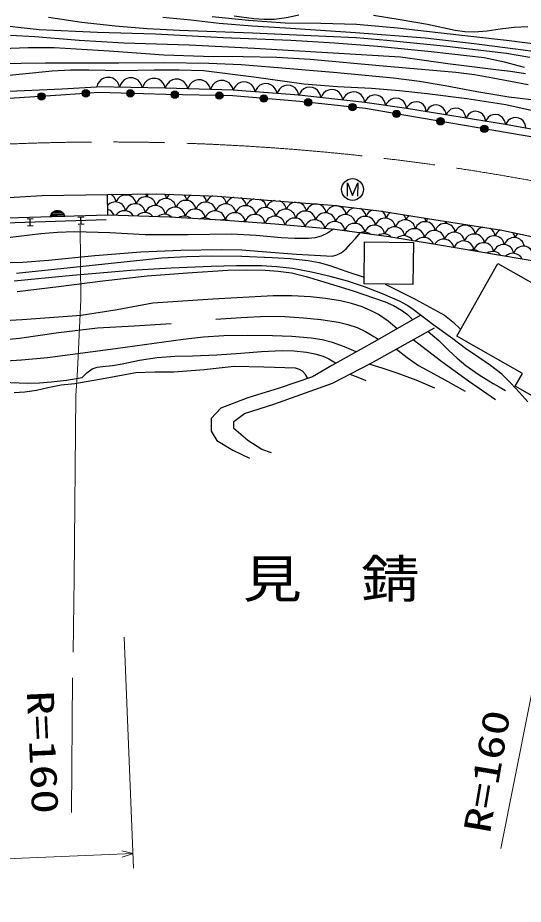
# Model space of a CAD drawing. Units: millimetres, scale not verified. Extents: x 40000 to 680000, y 20000 to 380000.
# Drawn here: x 504731 to 539209, y 238489 to 298949 of the extents above; entities that cross this region are included whole.
import ezdxf
from ezdxf.enums import TextEntityAlignment as Align

# ---------------------------------------------------------------- set-up
doc = ezdxf.new("R2010")
doc.units = ezdxf.units.MM
doc.header["$LTSCALE"] = 1000
doc.linetypes.add('CHAIN', pattern=[18.5, 12, -1.5, 3.5, -1.5])
for name, color, linetype, lineweight in [('M-BGD', 7, 'Continuous', 25), ('M-BGD-HTXT', 7, 'Continuous', 13), ('M-BMK', 2, 'CHAIN', 13), ('M-BMK-HTXT', 7, 'Continuous', 13)]:
    doc.layers.add(name, color=color, linetype=linetype, lineweight=lineweight)
doc.layers.add('M-BGD-EXST', color=7, linetype='Continuous')
doc.styles.add('ＭＳ ゴシック', font='')
doc.styles.get('ＭＳ ゴシック').set_extended_font_data('MS Gothic')

# ---------------------------------------------------------------- blocks, each defined once
blk = doc.blocks.new('BUHIN63')
at = {"color": 7, "linetype": 'Continuous', "lineweight": 25}
for radius in [249, 220, 191, 161, 132, 97.5, 67.5, 38.8, 7.5]:
    blk.add_circle((0, 0), radius, dxfattribs=at)
blk = doc.blocks.new('BUHIN65')
at = {"color": 7, "linetype": 'Continuous', "lineweight": 25}
for radius in [249, 220, 191, 161, 132, 97.5, 67.5, 38.8, 7.5]:
    blk.add_circle((0, 0), radius, dxfattribs=at)
blk = doc.blocks.new('BUHIN67')
at = {"color": 7, "linetype": 'Continuous', "lineweight": 25}
for radius in [249, 220, 191, 161, 132, 97.5, 67.5, 38.8, 7.5]:
    blk.add_circle((0, 0), radius, dxfattribs=at)
blk = doc.blocks.new('BUHIN173')
at = {"color": 7, "linetype": 'Continuous', "lineweight": 25}
for p, q in [((-268, -177), (-230, 224)), ((249, -24), (-249, 24)), ((268, 177), (230, -224))]:
    blk.add_line(p, q, dxfattribs=at)
blk = doc.blocks.new('BUHIN189')
at = {"color": 7, "linetype": 'Continuous', "lineweight": 25}
blk.add_lwpolyline([(213, 679), (41, 677), (-117, 637), (-308, 552), (-437, 428), (-538, 284), (-604, 74), (-603, -102), (-568, -277), (-460, -456), (-352, -576), (-213, -679)], dxfattribs=at)
blk = doc.blocks.new('BUHIN190')
at = {"color": 7, "linetype": 'Continuous', "lineweight": 25}
blk.add_lwpolyline([(193, 656), (28, 651), (-123, 610), (-305, 525), (-426, 403), (-521, 264), (-581, 61), (-577, -108), (-541, -275), (-434, -446), (-329, -559), (-193, -656)], dxfattribs=at)
blk = doc.blocks.new('BUHIN191')
at = {"color": 7, "linetype": 'Continuous', "lineweight": 25}
blk.add_lwpolyline([(195, 693), (21, 685), (-138, 640), (-328, 548), (-454, 419), (-552, 271), (-612, 56), (-606, -121), (-566, -297), (-451, -475), (-338, -592), (-195, -693)], dxfattribs=at)
blk = doc.blocks.new('BUHIN192')
at = {"color": 7, "linetype": 'Continuous', "lineweight": 25}
blk.add_lwpolyline([(174, 732), (-7, 718), (-171, 664), (-366, 559), (-492, 419), (-588, 260), (-642, 33), (-628, -152), (-579, -334), (-452, -515), (-329, -634), (-174, -732)], dxfattribs=at)
blk = doc.blocks.new('BUHIN193')
at = {"color": 7, "linetype": 'Continuous', "lineweight": 25}
blk.add_lwpolyline([(151, 734), (-29, 713), (-190, 655), (-381, 545), (-502, 402), (-593, 240), (-640, 13), (-620, -171), (-565, -350), (-433, -527), (-308, -640), (-151, -734)], dxfattribs=at)
blk = doc.blocks.new('BUHIN194')
at = {"color": 7, "linetype": 'Continuous', "lineweight": 25}
blk.add_lwpolyline([(121, 763), (-64, 733), (-227, 665), (-418, 543), (-536, 390), (-622, 219), (-659, -17), (-630, -205), (-565, -387), (-421, -563), (-286, -674), (-121, -763)], dxfattribs=at)
blk = doc.blocks.new('BUHIN195')
at = {"color": 7, "linetype": 'Continuous', "lineweight": 25}
blk.add_lwpolyline([(115, 772), (-71, 741), (-236, 670), (-428, 545), (-546, 389), (-631, 216), (-666, -23), (-636, -213), (-568, -397), (-421, -573), (-283, -684), (-115, -772)], dxfattribs=at)
blk = doc.blocks.new('BUHIN211')
at = {"color": 7, "linetype": 'Continuous', "lineweight": 25}
blk.add_lwpolyline([(409, -407), (-498, -292), (413, -52), (-410, 404), (498, 288)], dxfattribs=at)
blk.add_circle((0, 0), 746, dxfattribs=at)

msp = doc.modelspace()

# ---------------------------------------------------------------- linework, layer by layer
at = {"layer": 'M-BGD'}
for p, q in [((503657, 293924), (507753, 294095)), ((507753, 294095), (510114, 294242)), ((514797, 294142), (510114, 294242)), ((519428, 294000), (514797, 294142)), ((523909, 293657), (519428, 294000)), ((528400, 293173), (523909, 293657)), ((531246, 292749), (528400, 293173)), ((537995, 291659), (531246, 292749)), ((542200, 290904), (537995, 291659)), ((499270, 286429), (506395, 286822)), ((506395, 286822), (510842, 286896)), ((510842, 286896), (514202, 286938)), ((510866, 285495), (510842, 286896)), ((510866, 285495), (510842, 286896)), ((514202, 286938), (518360, 286788)), ((518360, 286788), (523199, 286403)), ((523199, 286403), (526167, 286167)), ((526167, 286167), (529550, 285760)), ((510866, 285495), (504014, 285274)), ((506963, 285432), (507913, 285463)), ((507886, 285524), (506986, 285495)), ((507022, 285559), (507844, 285586)), ((507797, 285647), (507070, 285623)), ((507128, 285687), (507732, 285707)), ((507613, 285766), (507241, 285754)), ((515106, 285347), (510866, 285495)), ((529550, 285760), (533105, 285182)), ((510771, 285164), (503853, 284944)), ((518575, 285133), (515106, 285347)), ((522280, 284876), (518575, 285133)), ((526360, 284512), (522280, 284876)), ((533105, 285182), (537752, 284454)), ((530044, 283998), (526360, 284512)), ((537752, 284454), (540518, 283876)), ((528348, 280791), (528386, 283672)), ((528386, 283672), (531713, 283628)), ((533223, 283484), (530044, 283998)), ((531713, 283628), (531675, 280747)), ((541936, 282017), (533223, 283484)), ((534668, 277232), (537482, 282182)), ((537482, 282182), (541981, 279625)), ((531675, 280747), (528348, 280791)), ((532175, 278639), (529091, 276877)), ((528798, 275374), (533166, 277797)), ((539148, 274685), (534668, 277232)), ((529091, 276877), (526155, 275225)), ((526155, 275225), (524833, 274454)), ((526191, 274016), (528798, 275374)), ((538652, 273813), (539148, 274685)), ((522190, 272584), (526191, 274016)), ((524833, 274454), (522557, 273683)), ((522557, 273683), (520428, 273022)), ((545717, 269797), (538652, 273813)), ((520428, 273022), (518593, 272325)), ((518593, 272325), (517932, 271627)), ((520208, 271960), (522190, 272584)), ((517932, 271627), (517932, 270746)), ((519474, 271409), (520208, 271960)), ((519474, 270932), (519474, 271409)), ((520428, 270125), (519474, 270932)), ((517932, 270746), (518299, 270122)), ((518299, 270122), (519400, 269464)), ((521383, 269501), (520428, 270125)), ((519400, 269464), (520538, 268913)), ((522043, 269280), (521383, 269501))]:
    msp.add_line(p, q, dxfattribs=at)
for points in [[(506823, 298982), (509095, 298654), (511373, 298386), (513562, 298212), (515767, 298096), (520747, 297913), (525737, 297703), (527823, 297593), (529903, 297423), (533989, 297004), (538074, 296525), (539658, 296255)], [(540518, 296553), (539192, 296735), (535863, 297173), (532526, 297551), (527764, 297920), (522989, 298228), (520726, 298366), (518468, 298565), (516544, 298794), (514616, 298962)], [(517985, 299027), (520469, 298787), (522965, 298606), (525393, 298583), (527828, 298499), (530623, 298256), (533413, 297953), (538058, 297422), (542707, 296830)], [(523898, 299120), (523057, 298949), (522211, 298838), (521524, 298825), (520825, 298873), (519494, 299059)], [(539516, 298328), (538579, 298273), (537644, 298158), (536751, 298029), (535861, 297963), (535218, 297989), (534566, 298076), (532684, 298476), (530805, 298815), (528990, 299110)], [(539295, 295559), (537931, 295919), (536548, 296222), (532926, 296633), (529290, 296986), (526331, 297220), (523358, 297394), (518744, 297578), (514135, 297823), (510162, 297947), (506196, 298132), (502917, 298484)], [(504245, 297764), (505890, 297670), (508918, 297428), (511961, 297244), (516417, 297094), (520878, 296883), (525853, 296568), (530843, 296278), (534072, 295820), (537329, 295420), (538343, 295311), (539355, 295141)], [(539549, 294375), (537132, 294818), (535886, 295049), (534620, 295224), (529646, 295649), (524672, 296103), (522399, 296226), (520113, 296290), (517404, 296315), (514698, 296400), (510960, 296676), (507212, 296892), (505446, 296891), (503679, 296831)], [(501634, 295816), (506621, 295873), (511623, 295882), (514695, 295900), (517763, 295858), (519978, 295749), (522188, 295581), (526272, 295243), (530361, 294845), (532125, 294618), (533890, 294329), (536047, 293910), (538224, 293549), (540515, 293286), (542798, 292964), (547673, 291912), (552549, 290821), (555065, 290144), (557577, 289405), (559398, 288854), (561242, 288360), (562474, 288112), (563713, 287921)], [(563619, 287402), (558759, 288498), (553889, 289624), (550795, 290315), (547679, 290949), (545170, 291393), (542673, 291896), (540360, 292485), (538026, 293018), (535350, 293417), (532654, 293758), (530758, 293965), (528856, 294112), (526550, 294235), (524250, 294418), (520826, 294902), (517406, 295324), (515730, 295373), (514038, 295362), (511814, 295337), (509584, 295371), (508337, 295374), (507082, 295316), (503226, 294923)], [(563424, 286335), (545214, 289903), (531204, 292286), (528441, 292762), (523977, 293239), (519403, 293620), (514828, 293715), (510254, 293858), (507681, 293668), (503773, 293429), (499932, 293286), (493213, 292905), (486923, 292524), (480061, 292238), (473295, 291905), (466020, 291476), (456776, 290952)], [(503329, 282223), (505085, 282289), (506839, 282416), (509980, 282731), (513132, 282986), (515865, 283095), (518614, 283144), (520012, 283110), (521408, 283016), (523747, 282827), (526198, 282694), (526503, 282780), (526791, 282925), (527127, 283197), (527434, 283525), (527761, 283901), (528092, 284270)], [(526278, 284519), (525864, 284255), (525429, 284049), (525015, 283945), (524573, 283899), (523634, 283892), (522706, 283945), (521003, 284095), (519285, 284185), (516356, 284139), (513425, 284153), (511014, 284278), (508606, 284343), (507451, 284313), (506297, 284222), (504053, 283944)], [(504637, 281520), (509597, 282044), (514563, 282566), (516265, 282674), (517970, 282721), (520025, 282688), (522095, 282594), (523321, 282523), (524536, 282391), (525280, 282253), (526010, 282056), (527180, 281648), (528354, 281253)], [(539524, 272760), (538948, 273393), (538368, 274036), (537740, 274642), (536984, 275226), (536179, 275770), (535279, 276388), (534409, 277058), (533033, 278026), (531695, 279043), (531274, 279341), (530820, 279588), (529611, 280124), (528384, 280602), (527226, 280974), (526042, 281291), (524758, 281594), (523463, 281837), (522412, 281959), (521354, 282021), (519644, 282035), (517926, 281989), (515193, 281876), (512453, 281702), (508472, 281374), (504497, 280986)], [(504687, 280270), (507514, 280614), (510536, 281007), (513561, 281341), (516300, 281561), (519068, 281723), (520338, 281763), (521601, 281744), (522497, 281675), (523393, 281545), (524397, 281303), (525391, 281001), (527601, 280316), (529783, 279576), (530361, 279317), (530909, 279006), (531304, 278702), (531673, 278352)], [(529786, 280772), (531826, 279747), (533836, 278668), (534399, 278208), (534936, 277704)], [(530600, 277739), (529984, 278245), (529335, 278700), (528793, 278991), (528213, 279234), (527483, 279465), (526733, 279640), (525714, 279806), (524694, 279911), (523425, 279972), (522147, 279973), (518039, 279761), (513938, 279489), (511506, 279035), (509064, 278640), (505035, 278353), (501007, 278127)], [(518233, 278382), (519969, 278514), (521712, 278587), (522956, 278570), (524212, 278493), (525403, 278371), (526600, 278188), (527243, 278035), (527873, 277822), (528454, 277547), (529020, 277213), (529172, 277116), (529332, 277014)], [(503420, 276969), (504843, 277104), (507503, 277483), (510179, 277802), (512682, 277945), (515194, 278087)], [(532728, 277554), (533450, 276928), (534129, 276259), (534691, 275726), (535303, 275230), (536206, 274601), (537151, 274015), (537572, 273766), (537993, 273520)], [(527810, 276156), (527022, 276503), (526208, 276795), (525484, 276973), (524744, 277093), (523430, 277206), (522099, 277260), (520434, 277283), (518777, 277246), (517394, 277159), (516014, 277013), (511400, 276360), (506770, 275766), (504996, 275599), (503221, 275492)], [(537325, 272895), (535479, 274159), (533666, 275473), (532682, 276225), (531708, 276988)], [(530559, 276351), (531293, 275768), (532060, 275237), (533659, 274373), (535237, 273485)], [(502554, 274134), (505404, 274027), (506213, 274046), (507007, 274125), (508066, 274234), (509122, 274408), (509446, 274729), (509809, 275005), (510146, 275113), (510513, 275165), (511200, 275230), (511859, 275353), (513035, 275590), (514241, 275771), (515444, 275865), (516660, 275899), (518307, 275954), (519943, 276068), (521357, 276186), (522775, 276244), (523593, 276221), (524419, 276138), (524996, 276033), (525556, 275870), (525938, 275696), (526284, 275472), (526348, 275426), (526419, 275373)], [(524523, 274349), (524363, 274619), (524159, 274845), (523937, 274969), (523681, 275042), (521507, 275129), (519495, 275153), (517436, 274931), (515380, 274771), (514080, 274785), (512778, 274738), (510703, 274335), (508615, 273991), (507704, 273885), (506792, 273719), (506016, 273531), (505225, 273403), (504492, 273379)], [(533172, 273691), (531901, 274231), (530603, 274717), (529655, 275024), (528699, 275322)], [(527378, 274634), (527922, 274435), (528464, 274206)]]:
    msp.add_lwpolyline(points, dxfattribs=at)
msp.add_lwpolyline([(506940, 285369), (506977, 285485), (507031, 285584), (507125, 285697), (507233, 285761), (507349, 285802), (507504, 285807), (507623, 285773), (507735, 285717), (507836, 285610), (507899, 285515), (507940, 285401)], close=True, dxfattribs=at)
for centre, radius in [((509378, 293793), 249), ((509378, 293793), 220), ((509378, 293793), 191), ((509378, 293793), 161), ((509378, 293793), 132), ((509378, 293793), 97.5), ((509378, 293793), 67.5), ((512413, 293791), 249), ((512413, 293791), 220), ((512413, 293791), 191), ((512413, 293791), 161), ((512413, 293791), 132), ((512413, 293791), 97.5), ((512413, 293791), 67.5), ((506348, 293586), 249), ((506348, 293586), 220), ((506348, 293586), 191), ((506348, 293586), 161), ((506348, 293586), 132), ((506348, 293586), 97.5), ((506348, 293586), 67.5), ((506348, 293586), 38.8), ((506348, 293586), 7.5), ((509378, 293793), 38.8), ((509378, 293793), 7.5), ((512413, 293791), 38.8), ((512413, 293791), 7.5), ((521517, 293444), 249), ((521517, 293444), 220), ((521517, 293444), 191), ((521517, 293444), 161), ((521517, 293444), 132), ((521517, 293444), 97.5), ((521517, 293444), 67.5), ((521517, 293444), 38.8), ((521517, 293444), 7.5), ((530565, 292396), 249), ((530565, 292396), 220), ((530565, 292396), 191), ((530565, 292396), 161), ((530565, 292396), 132), ((530565, 292396), 97.5), ((530565, 292396), 67.5), ((530565, 292396), 38.8), ((530565, 292396), 7.5)]:
    msp.add_circle(centre, radius, dxfattribs=at)
for centre, start, end in [((510751, 286280), 8.41296, 61.75891), ((512111, 286159), 8.41296, 161.39087), ((513471, 286038), 8.41296, 161.39087), ((512839, 286634), 8.41296, 24.81042), ((514199, 286513), 143.46936, 161.39087), ((514831, 285916), 8.41296, 161.39087), ((514199, 286513), 8.41296, 35.17371), ((515560, 286392), 132.85986, 161.39087), ((515560, 286392), 8.41296, 43.01025), ((516920, 286270), 123.74805, 161.39087), ((516920, 286270), 8.41296, 52.12207), ((518280, 286149), 111.89514, 161.39087), ((518280, 286149), 8.41296, 61.8606), ((519640, 286028), 106.22852, 161.39087), ((519640, 286028), 8.41296, 64.66394), ((521000, 285906), 103.005, 161.39087), ((511383, 285684), 8.41296, 138.75513), ((512743, 285562), 8.41296, 161.39087), ((514104, 285441), 8.41296, 161.39087), ((515464, 285320), 8.41296, 161.39087), ((516192, 285795), 8.41296, 161.39087), ((517552, 285674), 8.41296, 161.39087), ((518912, 285552), 8.41296, 161.39087), ((520272, 285431), 8.41296, 161.39087), ((521633, 285309), 8.41296, 161.39087), ((521000, 285906), 8.41296, 67.88733), ((522361, 285785), 99.06604, 161.39087), ((522361, 285785), 8.41296, 71.82629), ((523721, 285664), 93.33643, 161.39087), ((523721, 285664), 8.41296, 77.58618), ((525081, 285542), 8.41296, 161.39087), ((526441, 285421), 8.41296, 161.39087), ((527802, 285299), 101.54956, 161.39087), ((510655, 285208), 22.79187, 73.06189), ((512015, 285087), 29.62537, 146.37109), ((513376, 284965), 37.0061, 138.99036), ((514736, 284844), 44.84973, 130.73608), ((516096, 284723), 49.66711, 123.26831), ((516824, 285198), 8.41296, 161.39087), ((518184, 285077), 8.41296, 161.39087), ((519544, 284955), 8.41296, 161.39087), ((520905, 284834), 8.41296, 161.39087), ((522265, 284713), 8.41296, 161.39087), ((522993, 285188), 8.41296, 161.39087), ((524353, 285067), 8.41296, 161.39087), ((525713, 284945), 8.41296, 161.39087), ((527073, 284824), 8.41296, 161.39087), ((528434, 284703), 8.41296, 161.39087), ((527802, 285299), 8.41296, 64.73621), ((529162, 285178), 110.37683, 161.39087), ((529162, 285178), 8.41296, 55.8678), ((530522, 285057), 120.70422, 161.39087), ((530522, 285057), 8.41296, 40.81909), ((531882, 284935), 131.98486, 161.39087), ((517456, 284601), 55.10168, 117.83362), ((518817, 284480), 60.71033, 111.37427), ((520177, 284359), 66.46924, 105.59485), ((521537, 284237), 74.73608, 97.328), ((523625, 284591), 8.41296, 161.39087), ((524985, 284470), 8.41296, 161.39087), ((526346, 284349), 8.41296, 161.39087), ((527706, 284227), 8.41296, 161.39087), ((529066, 284106), 8.41296, 161.39087), ((529794, 284581), 8.41296, 161.39087), ((531154, 284460), 8.41296, 161.39087), ((532514, 284339), 8.41296, 161.39087), ((531882, 284935), 8.41296, 29.53845), ((533242, 284814), 141.69116, 161.39087), ((533875, 284217), 8.41296, 161.39087), ((533242, 284814), 8.41296, 20.271), ((534602, 284693), 150.0943, 161.39087), ((535235, 284096), 8.41296, 161.39087), ((526978, 283752), 63.95337, 100.15955), ((528338, 283631), 50.70178, 113.41113), ((529698, 283509), 40.78662, 122.81873), ((530427, 283985), 8.41296, 161.39087), ((531787, 283863), 8.41296, 161.39087), ((533147, 283742), 8.41296, 161.39087), ((534507, 283621), 8.41296, 161.39087), ((535867, 283499), 8.41296, 161.39087), ((536595, 283975), 102.75476, 161.39087), ((536595, 283975), 8.41296, 59.43555), ((537956, 283853), 117.93799, 161.39087), ((537956, 283853), 8.41296, 39.27502), ((539316, 283732), 134.7677, 161.39087), ((531059, 283388), 29.66284, 131.97388), ((532419, 283267), 20.07544, 141.5614), ((533779, 283145), 10.60205, 150.31586), ((535139, 283024), 8.41296, 159.28931), ((536500, 282903), 8.41296, 161.39087), ((537228, 283378), 8.41296, 161.39087), ((538588, 283257), 8.41296, 161.39087), ((535771, 282427), 52.31641, 108.57019), ((537132, 282306), 37.39099, 123.49561), ((537860, 282781), 8.41296, 161.39087), ((539220, 282660), 8.41296, 161.39087), ((538492, 282184), 25.86255, 135.02405)]:
    msp.add_arc(centre, 702, start, end, dxfattribs=at)
at = {"layer": 'M-BGD-HTXT'}
for p, q in [((546454, 286462), (537668, 242292)), ((512637, 240949), (511980, 256694)), ((429673, 238489), (512595, 241948))]:
    msp.add_line(p, q, dxfattribs=at)
msp.add_lwpolyline([(511837, 242132), (512595, 241948), (511855, 241703)], dxfattribs=at)
at = {"layer": 'M-BMK'}
msp.add_arc((510836, 130476), 160000, 77.13768, 93.16071, dxfattribs=at)
at = {"layer": 'M-BMK-HTXT'}
for p, q in [((508986, 284794), (509045, 279704)), ((509045, 279704), (508808, 274909)), ((508808, 274909), (508690, 273193)), ((508690, 273193), (508571, 260719)), ((508571, 260719), (508512, 255688)), ((508461, 253928), (508402, 244744))]:
    msp.add_line(p, q, dxfattribs=at)

# ---------------------------------------------------------------- block references
at = {"layer": 'M-BGD', "rotation": 277.23597}
for name, p in [('BUHIN195', (510895, 294226)), ('BUHIN195', (512456, 294192)), ('BUHIN195', (514017, 294158)), ('BUHIN194', (515569, 294118)), ('BUHIN194', (517113, 294071)), ('BUHIN194', (518656, 294024)), ('BUHIN193', (520175, 293943)), ('BUHIN193', (521668, 293829)), ('BUHIN193', (523162, 293714)), ('BUHIN67', (515449, 293702)), ('BUHIN67', (518486, 293639)), ('BUHIN192', (524658, 293576)), ('BUHIN192', (526154, 293415)), ('BUHIN192', (527651, 293253)), ('BUHIN65', (524543, 293178)), ('BUHIN191', (529111, 293067)), ('BUHIN191', (530535, 292855)), ('BUHIN190', (531921, 292640)), ('BUHIN65', (527564, 292856)), ('BUHIN190', (533271, 292422)), ('BUHIN190', (534620, 292204)), ('BUHIN190', (535970, 291986)), ('BUHIN63', (533560, 291885)), ('BUHIN190', (537320, 291768)), ('BUHIN189', (538695, 291533)), ('BUHIN63', (536554, 291376)), ('BUHIN173', (509041, 285109)), ('BUHIN173', (505582, 284999))]:
    msp.add_blockref(name, p, dxfattribs=at)
at = {"layer": 'M-BGD-EXST', "rotation": 277.23597}
msp.add_blockref('BUHIN211', (527566, 287238), dxfattribs=at)

# ---------------------------------------------------------------- texts
at = {"layer": 'M-BGD-HTXT', "style": 'ＭＳ ゴシック', "width": 1.35}
for rotation, p in [(272.5, (504803, 252996)), (80.4, (537476, 243161))]:
    msp.add_text('R=160', height=1833, rotation=rotation, dxfattribs=at).set_placement(p, align=Align.BOTTOM_LEFT)
at = {"layer": 'M-BMK-HTXT', "style": 'ＭＳ ゴシック', "width": 1.15}
msp.add_text('見\u3000錆', height=2566, dxfattribs=at).set_placement((520084, 258623), align=Align.BOTTOM_LEFT)

doc.saveas('drawing.dxf')
